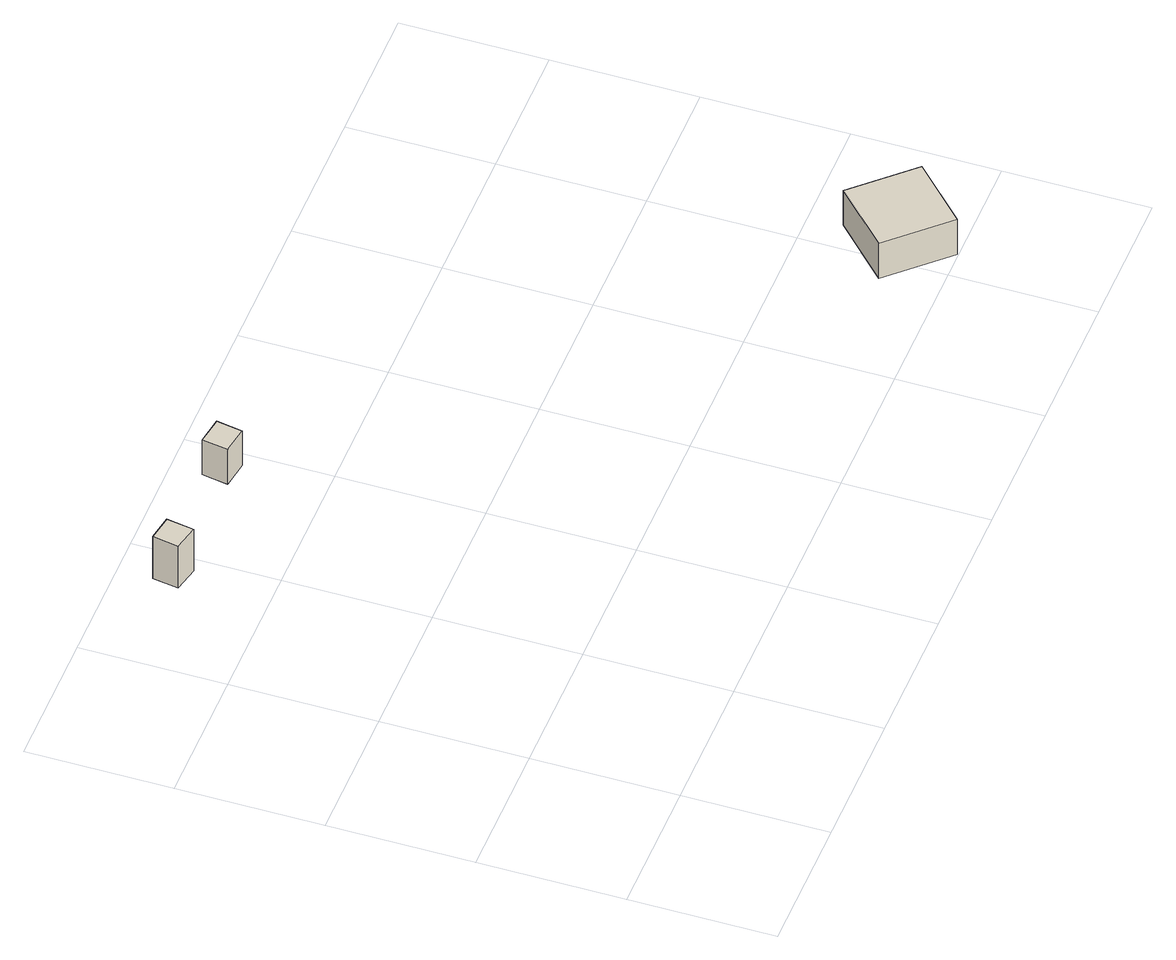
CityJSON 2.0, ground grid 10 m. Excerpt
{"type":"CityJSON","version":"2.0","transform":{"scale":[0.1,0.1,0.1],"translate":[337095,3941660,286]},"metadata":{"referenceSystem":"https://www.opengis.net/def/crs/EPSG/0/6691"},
"CityObjects":{
"building1":{"type":"Building","attributes":{"measuredHeight":3.9,"BuildingIDAttribute.prefecture":"14","BuildingIDAttribute.city":"14151","BuildingDetailAttribute.surveyYear":2015},"geometry":[{"type":"Solid","lod":"1","boundaries":[[[[0,1,2,3]],[[2,4,5,3]],[[1,6,4,2]],[[0,7,6,1]],[[3,5,7,0]],[[4,6,7,5]]]]}]},
"building2":{"type":"Building","attributes":{"BuildingIDAttribute.prefecture":"14","BuildingIDAttribute.city":"14151","BuildingDetailAttribute.surveyYear":2015},"geometry":[{"type":"Solid","lod":"1","boundaries":[[[[8,9,10,11]],[[10,12,13,11]],[[9,14,12,10]],[[8,15,14,9]],[[11,13,15,8]],[[12,14,15,13]]]]}]},
"building3":{"type":"Building","attributes":{"BuildingIDAttribute.prefecture":"14","BuildingIDAttribute.city":"14151","BuildingDetailAttribute.surveyYear":2015},"geometry":[{"type":"Solid","lod":"1","boundaries":[[[[16,17,18,19]],[[18,20,21,19]],[[17,22,20,18]],[[16,23,22,17]],[[19,21,23,16]],[[20,22,23,21]]]]}]}
},
"vertices":[
[24,349,76],[21,330,76],[3,334,76],[6,352,76],[3,334,112],[6,352,112],[21,330,112],[24,349,112],
[120,350,80],[117,332,80],[98,335,80],[101,353,80],[98,335,110],[101,353,110],[117,332,110],[120,350,110],
[558,38,6],[520,1,6],[483,40,6],[521,77,6],[483,40,36],[521,77,36],[520,1,36],[558,38,36]
]}
